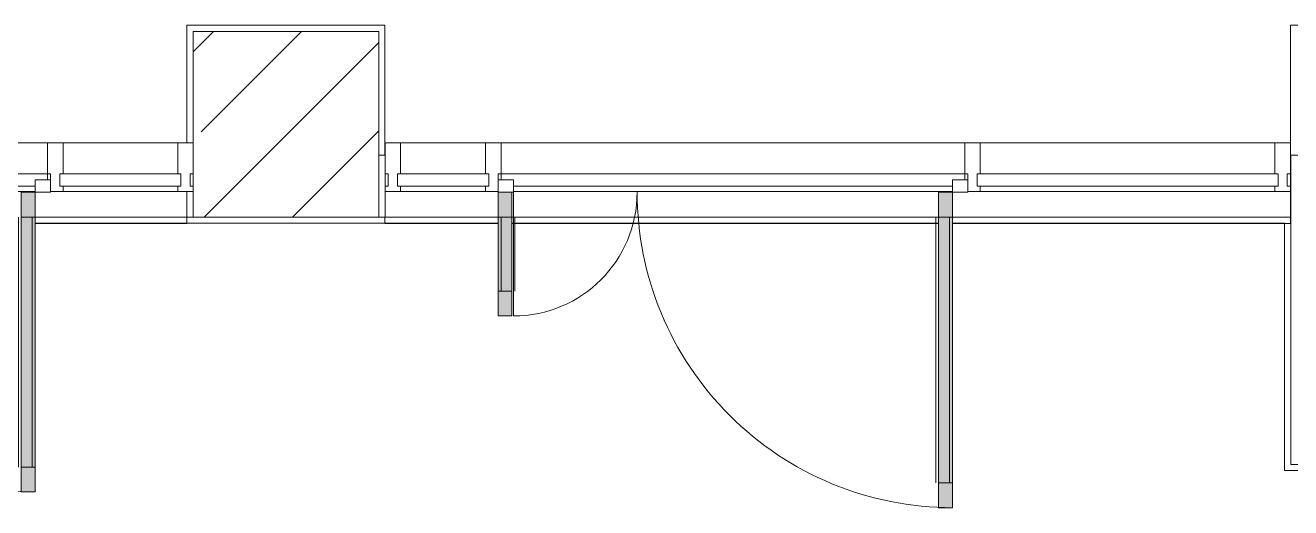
# Model space of a CAD drawing. Header units: millimetres. Extents: x 81671 to 282875, y -8553 to 29000.
# Drawn here: x 195376 to 199469, y 10760 to 12320 of the extents above; entities that cross this region are included whole.
import ezdxf

# ---------------------------------------------------------------- set-up
doc = ezdxf.new("R2010")
doc.units = ezdxf.units.MM
for name, color, linetype, lineweight, true_color in [('A-DETL-GENF-4', 7, 'Continuous', 5, 0xaaaaaa), ('A-DETL-GENF-5', 7, 'Continuous', 5, 0xe2e2e2), ('A-DOOR-6', 7, 'Continuous', 5, 0xaaaaaa), ('A-FLOR-3', 7, 'Continuous', 5, 0xaaaaaa)]:
    doc.layers.add(name, color=color, linetype=linetype, lineweight=lineweight, true_color=true_color)
for name, color, linetype, lineweight in [('A-GLAZ-CURT-2', 7, 'Continuous', 5), ('A-GLAZ-CWMG-2', 7, 'Continuous', 5), ('A-WALL', 7, 'Continuous', 9), ('I-WALL-5', 7, 'Continuous', 5), ('S-COLS-2', 7, 'Continuous', 5)]:
    doc.layers.add(name, color=color, linetype=linetype, lineweight=lineweight)

# ---------------------------------------------------------------- blocks, each defined once
blk = doc.blocks.new('Прямоугольный импост - Импост структурный с накладкой - 160мм Темный-32467808-1_4_3_птичка')
at = {"layer": 'A-GLAZ-CWMG-2'}
for p, q in [((-50, 40), (-50, 140)), ((-50, 140), (0, 140)), ((0, 140), (0, 40)), ((-40, 40), (-50, 40)), ((-50, -17), (-50, 0)), ((-50, 0), (-40, 0)), ((-40, 0), (-40, 40)), ((-10, 40), (-10, 0)), ((0, 40), (-10, 40)), ((-10, 0), (0, 0)), ((0, 0), (0, -17)), ((0, -17), (-50, -17))]:
    blk.add_line(p, q, dxfattribs=at)
blk = doc.blocks.new('Системная панель - Стекло - 40мм-32784007-1_4_3_птичка')
at = {"layer": 'A-GLAZ-CURT-2'}
for p, q in [((147.5, 0), (-147.5, 0)), ((-147.5, 0), (-147.5, -40)), ((147.5, -40), (147.5, 0)), ((-147.5, -40), (147.5, -40))]:
    blk.add_line(p, q, dxfattribs=at)
blk = doc.blocks.new('Дверь_Витражная_остекление_ - В-19-32784442-1_4_3_птичка')
at = {"layer": 'A-DETL-GENF-5'}
for points in [[(-665, 1040), (-710, 1040), (-710, 20), (-665, 20), (-665, 920)], [(715, 420), (715, 20), (760, 20), (760, 420)]]:
    blk.add_hatch(color=256, dxfattribs=at).paths.add_polyline_path(points)
at = {"layer": 'A-DETL-GENF-4'}
for p, q in [((-710, 1040), (-665, 1040)), ((-710, 1040), (-710, 20)), ((-665, 1040), (-710, 1040)), ((-710, 1040), (-710, 20)), ((-665, 1040), (-665, 20)), ((-665, 20), (-665, 1040)), ((-710, 960), (-665, 960)), ((-700, 960), (-700, 100)), ((-656, 960), (-656, 100)), ((760, 420), (715, 420)), ((715, 420), (715, 20)), ((760, 420), (715, 420)), ((715, 420), (715, 20)), ((760, 420), (760, 20)), ((760, 20), (760, 420)), ((706, 340), (706, 100)), ((760, 340), (715, 340)), ((750, 340), (750, 100)), ((-710, 100), (-665, 100)), ((760, 100), (715, 100)), ((-665, 20), (-710, 20)), ((-710, 20), (-665, 20))]:
    blk.add_line(p, q, dxfattribs=at)
at = {"layer": 'A-DOOR-6'}
for p, q in [((-710, 1040), (-710, 20)), ((710, 420), (710, 20)), ((-710, 20), (-760, 20)), ((-760, 20), (-760, -20)), ((-710, -20), (-710, 20)), ((760, 20), (710, 20)), ((710, 20), (710, -20)), ((760, -20), (760, 20)), ((-760, -20), (-710, -20)), ((710, -20), (760, -20))]:
    blk.add_line(p, q, dxfattribs=at)
for centre, radius, start, end in [((-710, 20), 1020, 360, 90), ((710, 20), 400, 90, 180)]:
    blk.add_arc(centre, radius, start, end, dxfattribs=at)
blk = doc.blocks.new('Прямоугольный импост - Импост структурный с накладкой - 160мм Темный-32784438-1_4_3_птичка')
at = {"layer": 'A-GLAZ-CWMG-2'}
for p, q in [((49156, 11940), (50656, 11940)), ((49156, 11820), (49156, 11840)), ((49156, 11840), (50656, 11840)), ((50656, 11840), (50656, 11820)), ((49196, 11800), (50616, 11800)), ((49196, 11783), (50616, 11783))]:
    blk.add_line(p, q, dxfattribs=at)
blk = doc.blocks.new('Системная панель - Стекло - 40мм-32784544-1_4_3_птичка')
at = {"layer": 'A-GLAZ-CURT-2'}
for p, q in [((486.5, 0), (-486.5, 0)), ((-486.5, 0), (-486.5, -40)), ((486.5, -40), (486.5, 0)), ((-486.5, -40), (486.5, -40))]:
    blk.add_line(p, q, dxfattribs=at)
blk = doc.blocks.new('Прямоугольный импост - Импост структурный с накладкой - 160мм Темный-32784005-1_4_3_птичка')
at = {"layer": 'A-GLAZ-CWMG-2'}
for p, q in [((48831, 11940), (49106, 11940)), ((48831, 11783), (49106, 11783))]:
    blk.add_line(p, q, dxfattribs=at)
blk = doc.blocks.new('Прямоугольный импост - Импост структурный с накладкой - 160мм Темный-V201-1_4_3_птичка')
at = {"layer": 'A-GLAZ-CWMG-2'}
for p, q in [((-25, 40), (-25, 140)), ((-25, 140), (25, 140)), ((25, 140), (25, 40)), ((-15, 40), (-25, 40)), ((-25, -17), (-25, 0)), ((-25, 0), (-15, 0)), ((-15, 0), (-15, 40)), ((15, 40), (15, 20)), ((25, 40), (15, 40)), ((15, -17), (-25, -17))]:
    blk.add_line(p, q, dxfattribs=at)
blk = doc.blocks.new('Прямоугольный импост - Импост структурный с накладкой - 160мм Темный-V202-1_4_3_птичка')
at = {"layer": 'A-GLAZ-CWMG-2'}
for p, q in [((-25, 40), (-25, 140)), ((-25, 140), (25, 140)), ((25, 140), (25, 40)), ((-15, 40), (-25, 40)), ((-15, 20), (-15, 40)), ((15, 40), (15, 0)), ((25, 40), (15, 40)), ((15, 0), (25, 0)), ((25, 0), (25, -17)), ((25, -17), (-15, -17))]:
    blk.add_line(p, q, dxfattribs=at)
blk = doc.blocks.new('Прямоугольный импост - Импост структурный с накладкой - 160мм Темный-32784440-1_4_3_птичка')
at = {"layer": 'A-GLAZ-CWMG-2'}
for p, q in [((50706, 11940), (51659, 11940)), ((50706, 11783), (51659, 11783))]:
    blk.add_line(p, q, dxfattribs=at)
blk = doc.blocks.new('Прямоугольный импост - Импост структурный с накладкой - 160мм Темный-30755843-1_4_3_птичка')
at = {"layer": 'A-GLAZ-CWMG-2'}
for p, q in [((0, 140), (-50, 140)), ((-50, 140), (-50, 40)), ((0, 40), (0, 140)), ((-50, 40), (-40, 40)), ((-40, 0), (-50, 0)), ((-50, 0), (-50, -17)), ((-40, 40), (-40, 0)), ((-10, 0), (-10, 40)), ((-10, 40), (0, 40)), ((0, 0), (-10, 0)), ((0, -17), (0, 0)), ((-50, -17), (0, -17))]:
    blk.add_line(p, q, dxfattribs=at)
blk = doc.blocks.new('Дверь_Витражная_остекление_ - В-9-32786634-1_4_3_птичка')
at = {"layer": 'A-DETL-GENF-5'}
for points in [[(-639.5, 989), (-684.5, 989), (-684.5, 20), (-639.5, 20), (-639.5, 920)], [(689.5, 420), (689.5, 20), (734.5, 20), (734.5, 420)]]:
    blk.add_hatch(color=256, dxfattribs=at).paths.add_polyline_path(points)
at = {"layer": 'A-DETL-GENF-4'}
for p, q in [((-684.5, 989), (-639.5, 989)), ((-684.5, 989), (-684.5, 20)), ((-639.5, 989), (-684.5, 989)), ((-684.5, 989), (-684.5, 20)), ((-639.5, 989), (-639.5, 20)), ((-639.5, 20), (-639.5, 989)), ((-684.5, 909), (-639.5, 909)), ((-674.5, 909), (-674.5, 100)), ((-630.5, 909), (-630.5, 100)), ((734.5, 420), (689.5, 420)), ((689.5, 420), (689.5, 20)), ((734.5, 420), (689.5, 420)), ((689.5, 420), (689.5, 20)), ((734.5, 420), (734.5, 20)), ((734.5, 20), (734.5, 420)), ((680.5, 340), (680.5, 100)), ((734.5, 340), (689.5, 340)), ((724.5, 340), (724.5, 100)), ((-684.5, 100), (-639.5, 100)), ((734.5, 100), (689.5, 100)), ((-639.5, 20), (-684.5, 20)), ((-684.5, 20), (-639.5, 20))]:
    blk.add_line(p, q, dxfattribs=at)
at = {"layer": 'A-DOOR-6'}
for p, q in [((-684.5, 989), (-684.5, 20)), ((684.5, 420), (684.5, 20)), ((-684.5, 20), (-734.5, 20)), ((-734.5, 20), (-734.5, -20)), ((-684.5, -20), (-684.5, 20)), ((734.5, 20), (684.5, 20)), ((684.5, 20), (684.5, -20)), ((734.5, -20), (734.5, 20)), ((-734.5, -20), (-684.5, -20)), ((684.5, -20), (734.5, -20))]:
    blk.add_line(p, q, dxfattribs=at)
for centre, radius, start, end in [((-684.5, 20), 969, 360, 90), ((684.5, 20), 400, 90, 180)]:
    blk.add_arc(centre, radius, start, end, dxfattribs=at)
blk = doc.blocks.new('Прямоугольный импост - Импост структурный с накладкой - 160мм Темный-32786259-1_4_3_птичка')
at = {"layer": 'A-GLAZ-CWMG-2'}
for p, q in [((46240, 11940), (47689, 11940)), ((46240, 11820), (46240, 11840)), ((46240, 11840), (47689, 11840)), ((47689, 11840), (47689, 11820)), ((46280, 11800), (47649, 11800)), ((46280, 11783), (47649, 11783))]:
    blk.add_line(p, q, dxfattribs=at)
blk = doc.blocks.new('Системная панель - Стекло - 40мм-32786365-1_4_3_птичка')
at = {"layer": 'A-GLAZ-CURT-2'}
for p, q in [((195.5, 0), (-195.5, 0)), ((-195.5, 0), (-195.5, -40)), ((195.5, -40), (195.5, 0)), ((-195.5, -40), (195.5, -40))]:
    blk.add_line(p, q, dxfattribs=at)
blk = doc.blocks.new('Прямоугольный импост - Импост структурный с накладкой - 160мм Темный-32786261-1_4_3_птичка')
at = {"layer": 'A-GLAZ-CWMG-2'}
for p, q in [((47739, 11940), (48110, 11940)), ((47739, 11783), (48110, 11783))]:
    blk.add_line(p, q, dxfattribs=at)

msp = doc.modelspace()

# ---------------------------------------------------------------- hatches: boundary and pattern name
at = {"layer": 'S-COLS-2'}
h = msp.add_hatch(dxfattribs=at)
h.set_pattern_fill('FP_98', color=256, style=0, pattern_type=2)
h.set_pattern_definition([(45, (147759.1, 0), (-285.123, 285.123), []), (45, (148044.2, 0), (-285.123, 285.123), [504.031, -100.806, 16.764, -84.042])])
h.paths.add_polyline_path([(195919.1, 11700), (196519.1, 11700), (196519.1, 12300), (195919.1, 12300)])

# ---------------------------------------------------------------- linework, layer by layer
at = {"layer": 'A-FLOR-3'}
for p, q in [((195899.1, 11940), (195899.1, 12320)), ((195899.1, 12320), (196539.1, 12320)), ((196539.1, 12320), (196539.1, 11900)), ((199468.1, 11940), (199468.1, 12320)), ((199468.1, 12320), (200091.6, 12320)), ((195899.1, 11679), (195899.1, 11783)), ((196905.1, 11680), (195408.1, 11680)), ((195408.1, 11679), (195899.1, 11679)), ((196539.1, 11700), (196539.1, 11679)), ((196539.1, 11679), (196905.1, 11679)), ((198330.1, 11680), (196950.1, 11680)), ((196950.1, 11679), (198330.1, 11679)), ((199449.1, 11680), (198375.1, 11680)), ((198375.1, 11679), (199468.1, 11679)), ((199449.1, 10880), (199449.1, 11680)), ((199468.1, 11679), (199468.1, 11700)), ((203509.1, 10880), (199449.1, 10880))]:
    msp.add_line(p, q, dxfattribs=at)
at = {"layer": 'A-WALL'}
msp.add_line((199469.1, 11700), (199469.1, 11900), dxfattribs=at)
at = {"layer": 'I-WALL-5'}
for p, q in [((196540.1, 11900), (196519.1, 11900)), ((196519.1, 11900), (196519.1, 11700)), ((196540.1, 11700), (196540.1, 11900)), ((199469.1, 11900), (199468.1, 11900)), ((199468.1, 11900), (199468.1, 11700)), ((201919.1, 11900), (199469.1, 11900)), ((195919.1, 11700), (195408.1, 11700)), ((196905.1, 11700), (196519.1, 11700)), ((198330.1, 11700), (196950.1, 11700)), ((199469.1, 11700), (198375.1, 11700)), ((199469.1, 11700), (199469.1, 10900)), ((199469.1, 10900), (203459.1, 10900))]:
    msp.add_line(p, q, dxfattribs=at)
at = {"layer": 'S-COLS-2'}
for p, q in [((196519.1, 12300), (195919.1, 12300)), ((195919.1, 12300), (195919.1, 11700)), ((196519.1, 11900), (196519.1, 12300)), ((196519.1, 11700), (196519.1, 11900)), ((195919.1, 11700), (196519.1, 11700))]:
    msp.add_line(p, q, dxfattribs=at)

# ---------------------------------------------------------------- block references
at = {"layer": 'A-DOOR-6', "rotation": 180}
for name, p in [('Дверь_Витражная_остекление_ - В-9-32786634-1_4_3_птичка', (194723.6, 11800)), ('Дверь_Витражная_остекление_ - В-19-32784442-1_4_3_птичка', (197665.1, 11800))]:
    msp.add_blockref(name, p, dxfattribs=at)
at = {"layer": 'A-GLAZ-CURT-2', "rotation": 180}
for name, p in [('Системная панель - Стекло - 40мм-32786365-1_4_3_птичка', (195683.6, 11800)), ('Системная панель - Стекло - 40мм-32784007-1_4_3_птичка', (196727.6, 11800)), ('Системная панель - Стекло - 40мм-32784544-1_4_3_птичка', (198941.6, 11800))]:
    msp.add_blockref(name, p, dxfattribs=at)
at = {"layer": 'A-GLAZ-CWMG-2'}
for name, p in [('Прямоугольный импост - Импост структурный с накладкой - 160мм Темный-32786259-1_4_3_птичка', (147759.1, 0)), ('Прямоугольный импост - Импост структурный с накладкой - 160мм Темный-32786261-1_4_3_птичка', (147759.1, 0)), ('Прямоугольный импост - Импост структурный с накладкой - 160мм Темный-30755843-1_4_3_птичка', (195919.1, 11800)), ('Прямоугольный импост - Импост структурный с накладкой - 160мм Темный-32784005-1_4_3_птичка', (147759.1, 0)), ('Прямоугольный импост - Импост структурный с накладкой - 160мм Темный-32784438-1_4_3_птичка', (147759.1, 0)), ('Прямоугольный импост - Импост структурный с накладкой - 160мм Темный-32784440-1_4_3_птичка', (147759.1, 0)), ('Прямоугольный импост - Импост структурный с накладкой - 160мм Темный-30755843-1_4_3_птичка', (199468.1, 11800))]:
    msp.add_blockref(name, p, dxfattribs=at)
at = {"layer": 'A-GLAZ-CWMG-2', "extrusion": (0, 0, -1)}
for name, p in [('Прямоугольный импост - Импост структурный с накладкой - 160мм Темный-V201-1_4_3_птичка', (-195473.1, 11800)), ('Прямоугольный импост - Импост структурный с накладкой - 160мм Темный-32467808-1_4_3_птичка', (-196540.1, 11800)), ('Прямоугольный импост - Импост структурный с накладкой - 160мм Темный-V202-1_4_3_птичка', (-196890.1, 11800)), ('Прямоугольный импост - Импост структурный с накладкой - 160мм Темный-V201-1_4_3_птичка', (-198440.1, 11800))]:
    msp.add_blockref(name, p, dxfattribs=at)

doc.saveas('drawing.dxf')
